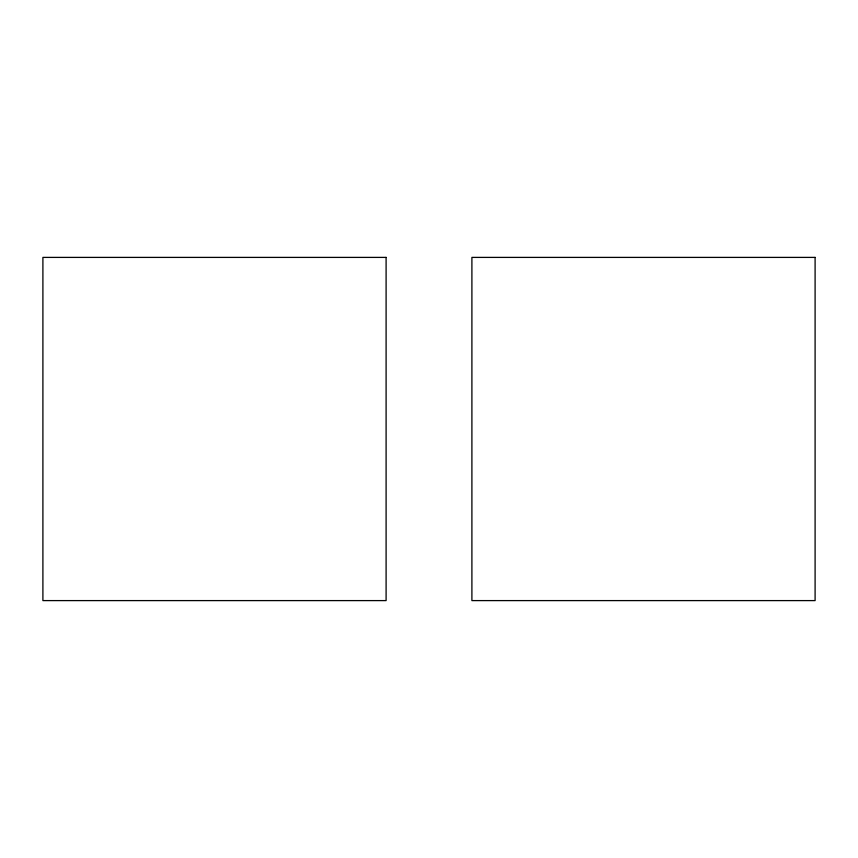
<?xml version="1.0" encoding="UTF-8"?>
<svg xmlns="http://www.w3.org/2000/svg" width="858" height="858" viewBox="0 0 858 858"><rect width="100%" height="100%" fill="white"/><g stroke="black" fill="none" stroke-linecap="round" stroke-linejoin="round"><path stroke-width="1.29" d="M386.1 257.4L42.9 257.4L42.9 600.6L386.1 600.6L386.1 257.4M815.1 257.4L471.9 257.4L471.9 600.6L815.1 600.6L815.1 257.4"/></g></svg>
